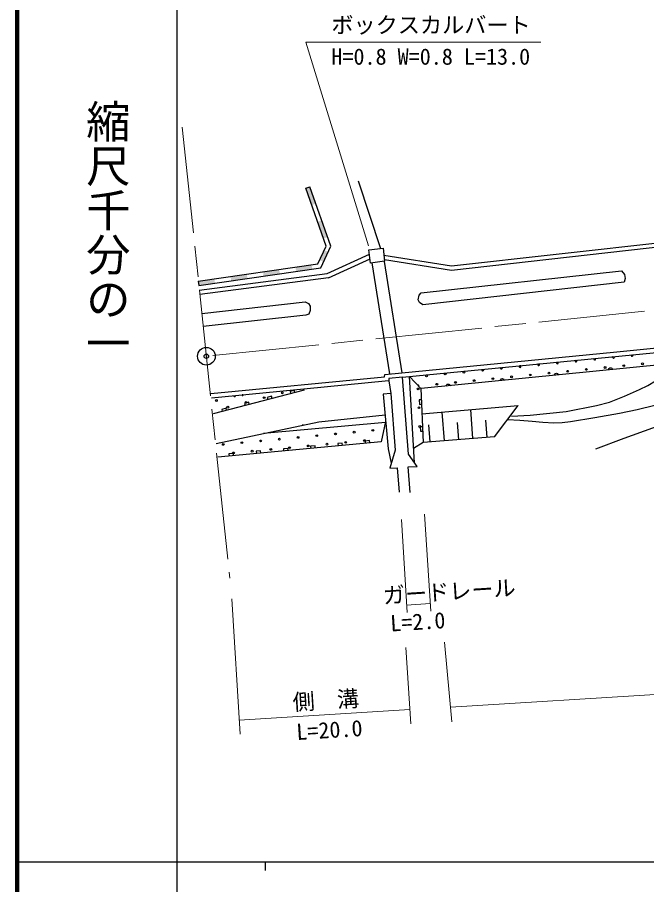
# Model space of a CAD drawing. Units: millimetres, scale not verified. Extents: x 40000 to 680000, y 20000 to 380000.
# Drawn here: x 40000 to 111064, y 202409 to 300247 of the extents above; entities that cross this region are included whole.
import ezdxf
from ezdxf.enums import TextEntityAlignment as Align

# ---------------------------------------------------------------- set-up
doc = ezdxf.new("R2010")
doc.units = ezdxf.units.MM
doc.header["$LTSCALE"] = 1000
doc.header["$PDMODE"] = 32
doc.header["$PDSIZE"] = 500
doc.linetypes.add('CHAIN', pattern=[18.5, 12, -1.5, 3.5, -1.5])
for name, color, linetype, lineweight in [('M-BGD', 7, 'Continuous', 25), ('M-BMK', 2, 'CHAIN', 13), ('M-BMK-SRVR', 3, 'Continuous', 25), ('M-STR-HTXT', 7, 'Continuous', 13), ('M-TTL', 2, 'Continuous', 140), ('M-TTL-BAND', 7, 'Continuous', 25)]:
    doc.layers.add(name, color=color, linetype=linetype, lineweight=lineweight)
doc.layers.add('M-OTRS', color=6, linetype='Continuous')
doc.styles.add('@ＭＳ ゴシック', font='')
doc.styles.add('ＭＳ ゴシック', font='')
doc.styles.get('@ＭＳ ゴシック').set_extended_font_data('@MS Gothic')
doc.styles.get('ＭＳ ゴシック').set_extended_font_data('MS Gothic')

msp = doc.modelspace()

# ---------------------------------------------------------------- hatches: boundary and pattern name
at = {"layer": 'M-BGD'}
for points in [[(73237, 279072), (72575, 280960), (73047, 281125), (73709, 279238)], [(74561, 275298), (73899, 277185), (74371, 277351), (75033, 275463)], [(74139, 272864), (74647, 273981), (75102, 273775), (74595, 272657)], [(71406, 272068), (73237, 272330), (73307, 271835), (71476, 271573)], [(64082, 271021), (65913, 271282), (65983, 270787), (64152, 270526)], [(67744, 271544), (69575, 271806), (69645, 271311), (67814, 271049)], [(60420, 270497), (62251, 270759), (62321, 270264), (60490, 270002)]]:
    msp.add_hatch(color=256, dxfattribs=at).paths.add_polyline_path(points)

# ---------------------------------------------------------------- linework, layer by layer
for p, q in [((78499, 281812), (80992, 274163)), ((72575, 280960), (73047, 281125)), ((74859, 274449), (72575, 280960)), ((75397, 274425), (73047, 281125)), ((89043, 272200), (125681, 276323)), ((125712, 275823), (89032, 271695)), ((73942, 272430), (74859, 274449)), ((74284, 271974), (75397, 274425)), ((79705, 274007), (81298, 274200)), ((79883, 272535), (79705, 274007)), ((81298, 274200), (81476, 272729)), ((74984, 271351), (79764, 273516)), ((75123, 270865), (79828, 272996)), ((81392, 273423), (89043, 272200)), ((60420, 270497), (73942, 272430)), ((81476, 272729), (79883, 272535)), ((80030, 272553), (82032, 260024)), ((81405, 272720), (83412, 260159)), ((89032, 271695), (81455, 272906)), ((60490, 270002), (74284, 271974)), ((60545, 269473), (74984, 271351)), ((85591, 269179), (108219, 271635)), ((108219, 271635), (108561, 271257)), ((108561, 271257), (108630, 270783)), ((60420, 270497), (60490, 270002)), ((75123, 270865), (60609, 268978)), ((108536, 270379), (85776, 267811)), ((108630, 270783), (108536, 270379)), ((85389, 268903), (85591, 269179)), ((60839, 266823), (72487, 268142)), ((72487, 268142), (72896, 267969)), ((85262, 268377), (85389, 268903)), ((85401, 268067), (85262, 268377)), ((72896, 267969), (73075, 267661)), ((73064, 267182), (72930, 266775)), ((73075, 267661), (73064, 267182)), ((85776, 267811), (85401, 268067)), ((72580, 266634), (60993, 265354)), ((72930, 266775), (72580, 266634)), ((107707, 262519), (127909, 264483)), ((83491, 259662), (127942, 263984)), ((81489, 259972), (107707, 262519)), ((119073, 261695), (85597, 258366)), ((61865, 257827), (81472, 259701)), ((81472, 259701), (81489, 259972)), ((81961, 259515), (81944, 259244)), ((81961, 259515), (81944, 259244)), ((83491, 259662), (81961, 259515)), ((84156, 250972), (83491, 259662)), ((84841, 249999), (84298, 259740)), ((84298, 259740), (85576, 258369)), ((61914, 257339), (72335, 258352)), ((72335, 258352), (81916, 259268)), ((72380, 258208), (72335, 258352)), ((81944, 259244), (82161, 257802)), ((85576, 258369), (85826, 252294)), ((72380, 258208), (62100, 255510)), ((82161, 257802), (81306, 257749)), ((81306, 257749), (81868, 251566)), ((82161, 257802), (82657, 251412)), ((85684, 255508), (96564, 256462)), ((93865, 252919), (96564, 256462)), ((101964, 255779), (105380, 256448)), ((105380, 256448), (106881, 256846)), ((74056, 254628), (81518, 255415)), ((88237, 252481), (87986, 255710)), ((91453, 252732), (91199, 255992)), ((95793, 255243), (97921, 255375)), ((97921, 255375), (101964, 255779)), ((62439, 252181), (74056, 254628)), ((81557, 254535), (67815, 253314)), ((81588, 254642), (81079, 252366)), ((89845, 252606), (89694, 254553)), ((93061, 252857), (92908, 254822)), ((86630, 252356), (86480, 254284)), ((93865, 252919), (85826, 252294)), ((81079, 252366), (62633, 250631)), ((81868, 251566), (82195, 249962)), ((85826, 252294), (84751, 251618)), ((82657, 251412), (82072, 249396)), ((85156, 249587), (84156, 250972)), ((84143, 249550), (85156, 249587)), ((84349, 246644), (84143, 249550)), ((82072, 249396), (82907, 249422)), ((82907, 249422), (83104, 246668))]:
    msp.add_line(p, q, dxfattribs=at)
for points in [[(106881, 256846), (108578, 257523), (110255, 258258), (111180, 258718), (112074, 259229), (112736, 259673), (113361, 260165), (113938, 260686), (114502, 261240)], [(106727, 260467), (106741, 260526), (106766, 260578), (106808, 260637), (106860, 260672), (106916, 260696), (106993, 260703), (107054, 260692), (107111, 260667), (107165, 260617), (107200, 260572), (107224, 260516)], [(94511, 259252), (94525, 259311), (94550, 259363), (94592, 259422), (94643, 259458), (94700, 259481), (94777, 259488), (94837, 259477), (94895, 259452), (94949, 259403), (94984, 259357), (95008, 259302)], [(100619, 259860), (100633, 259919), (100658, 259970), (100700, 260030), (100751, 260065), (100808, 260088), (100885, 260096), (100945, 260084), (101003, 260060), (101057, 260010), (101092, 259964), (101116, 259909)], [(88402, 258645), (88417, 258704), (88442, 258755), (88483, 258815), (88535, 258850), (88592, 258873), (88669, 258881), (88729, 258870), (88787, 258845), (88841, 258795), (88876, 258750), (88900, 258694)], [(95357, 254879), (96741, 254822), (98135, 254705), (99351, 254582), (100576, 254519), (101511, 254550), (102455, 254643), (105228, 255089), (107993, 255594), (109986, 256008), (111978, 256483), (113956, 257020), (115919, 257615), (117495, 258136), (119066, 258691)], [(68767, 257260), (68704, 257501), (68220, 257374), (68284, 257133)], [(71337, 257934), (71274, 258176), (70790, 258049), (70854, 257807)], [(105318, 251573), (108515, 252785), (111741, 253943), (116213, 255479), (120672, 257073), (121142, 257245), (121620, 257420)], [(66197, 256585), (66134, 256827), (65650, 256700), (65713, 256458)], [(85628, 257100), (85378, 257090), (85399, 256590), (85648, 256601)], [(63627, 255911), (63564, 256152), (63080, 256026), (63143, 255784)], [(85753, 254062), (85503, 254052), (85524, 253553), (85773, 253563)], [(79791, 252245), (79768, 252494), (79270, 252447), (79293, 252198)], [(70568, 251378), (70544, 251626), (70047, 251580), (70070, 251331)], [(73642, 251667), (73619, 251916), (73121, 251869), (73144, 251620)], [(76717, 251956), (76693, 252205), (76195, 252158), (76219, 251909)], [(64419, 250799), (64396, 251048), (63898, 251001), (63921, 250753)], [(67493, 251088), (67470, 251337), (66972, 251291), (66996, 251042)]]:
    msp.add_lwpolyline(points, dxfattribs=at)
for centre in [(110588, 261163), (90430, 260224), (92540, 260434), (94651, 260644), (102145, 260323), (104255, 260533), (106366, 260743), (108477, 260953), (86208, 259805), (88319, 260015), (91590, 259274), (93701, 259484), (95812, 259694), (97923, 259904), (100034, 260114), (85266, 258329), (87368, 258854), (89479, 259064), (67876, 257347), (69928, 257885), (62478, 257027), (63773, 256270), (65825, 256808), (85354, 256210), (78035, 253457), (80147, 253656), (85441, 254090), (67475, 252464), (69587, 252663), (71699, 252861), (73811, 253060), (75923, 253259), (79190, 252500), (63251, 252067), (65363, 252266), (68630, 251507), (70742, 251706), (72854, 251905), (74966, 252103), (77078, 252302), (64406, 251110), (66518, 251309)]:
    msp.add_circle(centre, 99.5, dxfattribs=at)
for centre, radius, start, end in [((100984, 261274), 99.5, 123.11596, 67.99202), ((103095, 261484), 99.5, 128.39888, 62.7091), ((105206, 261694), 99.5, 133.01448, 58.0935), ((107317, 261904), 99.5, 137.18799, 53.91999), ((109428, 262114), 99.5, 141.04389, 50.06409), ((96762, 260854), 99.5, 107.24665, 83.86133), ((98873, 261064), 99.5, 116.66572, 74.44226), ((85257, 258644), 99.5, 347.41217, 99.38931), ((64529, 257565), 99.5, 168.96418, 22.14064), ((65435, 257633), 49.8, 108.54261, 82.56224), ((70402, 258205), 49.8, 240.45727, 310.64758), ((85731, 255714), 49.8, 160.85441, 203.85832), ((72247, 254215), 49.8, 51.62238, 152.16523)]:
    msp.add_arc(centre, radius, start, end, dxfattribs=at)
at = {"layer": 'M-BMK'}
for p, q in [((58620, 287874), (63983, 236981)), ((62091, 262093), (119914, 268016))]:
    msp.add_line(p, q, dxfattribs=at)
at = {"layer": 'M-BMK-SRVR'}
msp.add_circle((61345, 262017), 1000, dxfattribs=at)
at = {"layer": 'M-OTRS'}
msp.add_point((61345, 262017), dxfattribs=at)
at = {"layer": 'M-STR-HTXT'}
for p, q in [((72571, 297454), (99131, 297454)), ((72571, 297454), (79663, 274457)), ((85994, 244212), (86673, 233271)), ((83363, 243591), (84014, 233106)), ((64215, 234657), (65163, 219373)), ((83962, 233942), (86621, 234107)), ((83882, 229176), (84416, 220567)), ((88245, 229766), (89079, 220770)), ((88924, 222443), (130550, 225026)), ((65065, 220963), (84317, 222158))]:
    msp.add_line(p, q, dxfattribs=at)
at = {"layer": 'M-TTL'}
msp.add_line((40000, 380000), (40000, 20000), dxfattribs=at)
at = {"layer": 'M-TTL-BAND'}
for p, q in [((58000, 370000), (58000, 20000)), ((40000, 205000), (579000, 205000)), ((68000, 205000), (68000, 204000))]:
    msp.add_line(p, q, dxfattribs=at)

# ---------------------------------------------------------------- texts
at = {"layer": 'M-STR-HTXT', "style": 'ＭＳ ゴシック'}
for s, p in [('ボックスカルバート', (75462, 297925)), ('H=0.8 W=0.8 L=13.0', (75462, 294353))]:
    msp.add_text(s, height=1833, dxfattribs=at).set_placement(p, align=Align.BOTTOM_LEFT)
for s, p in [('ガードレール', (81373, 233549)), ('L=2.0', (82195, 230413)), ('側\u3000溝', (71182, 221519)), ('L=20.0', (71593, 218169))]:
    msp.add_text(s, height=1833, rotation=3.55, dxfattribs=at).set_placement(p, align=Align.BOTTOM_LEFT)
at = {"layer": 'M-TTL-BAND', "style": '@ＭＳ ゴシック'}
msp.add_text('縮尺千分の一', height=3666, rotation=270, dxfattribs=at).set_placement((47277, 291030), align=Align.BOTTOM_LEFT)

doc.saveas('drawing.dxf')
